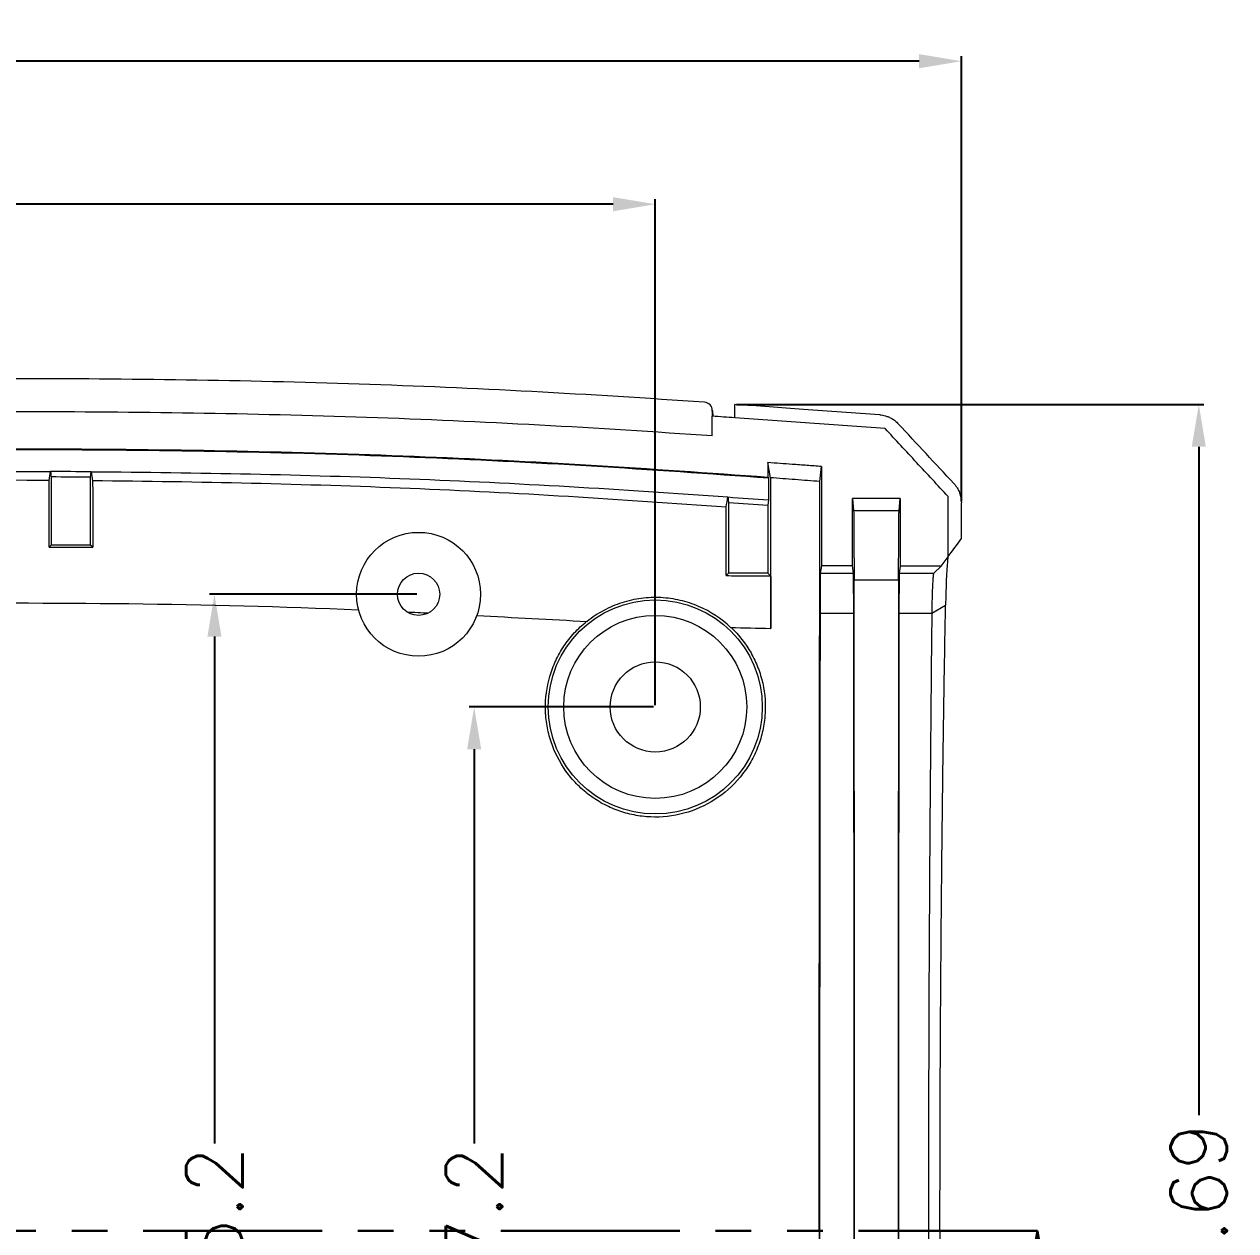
# Model space of a CAD drawing. Header units: inches. Extents: x 2021 to 3023, y 1089 to 1338.
# Drawn here: x 2154.37 to 2197.39, y 1238.54 to 1281.38 of the extents above; entities that cross this region are included whole.
import ezdxf

# ---------------------------------------------------------------- set-up
doc = ezdxf.new("R2010")
doc.units = ezdxf.units.IN
doc.linetypes.add('PHANTOM', pattern=[12.7, 6.35, -1.27, 1.27, -1.27, 1.27, -1.27])
doc.styles.get("Standard").update_dxf_attribs({"font": 'txt', "bigfont": 'gbcbig.shx'})
doc.dimstyles.new('2', dxfattribs={"dimtxt": 2, "dimasz": 1.5, "dimexe": 0.18, "dimexo": 0.0625, "dimgap": 0.1, "dimtad": 0, "dimzin": 9, "dimdsep": 46, "dimtxsty": 'Standard', "dimcen": 0.5, "dimclrd": 3, "dimclre": 3, "dimadec": 0, "dimazin": 2, "dimtfac": 1, "dimtofl": 0, "dimtmove": 0, "dimatfit": 3, "dimfxl": 1, "dimtolj": 1, "dimtzin": 0, "dimarcsym": 0})

# ---------------------------------------------------------------- blocks, each defined once
blk = doc.blocks.new('_CLOSED')
at = {"color": 0, "linetype": 'ByBlock', "lineweight": -2}
for p, q in [((-1, 0.166667), (0, 0)), ((-1, 0.166667), (-1, -0.166667)), ((0, 0), (-1, -0.166667)), ((0, 0), (-1, 0))]:
    blk.add_line(p, q, dxfattribs=at)
blk = doc.blocks.new('*D103')
at = {"color": 3, "lineweight": -2}
for p, q in [((2087.327, 1253.098), (2087.327, 1275.167)), ((2176.777, 1257.198), (2176.777, 1275.167)), ((2088.827, 1274.987), (2127.952, 1274.987)), ((2175.277, 1274.987), (2136.152, 1274.987))]:
    blk.add_line(p, q, dxfattribs=at)
at = {"color": 3}
for points in [[(2088.827, 1275.237), (2088.827, 1274.737), (2087.327, 1274.987)], [(2175.277, 1275.237), (2175.277, 1274.737), (2176.777, 1274.987)]]:
    blk.add_solid(points, dxfattribs=at)
at = {"layer": 'Defpoints', "color": 0}
for p in [(2176.777, 1274.987), (2176.777, 1257.136), (2087.327, 1253.036)]:
    blk.add_point(p, dxfattribs=at)
at = {"color": 0, "insert": (2132.052, 1274.987), "char_height": 2, "attachment_point": 5}
blk.add_mtext('\\A1;89.45', dxfattribs=at)
blk = doc.blocks.new('*D108')
at = {"color": 3, "lineweight": -2}
for p, q in [((2179.666, 1267.878), (2196.258, 1267.878)), ((2196.078, 1266.378), (2196.078, 1242.636)), ((2196.078, 1210.693), (2196.078, 1234.436)), ((2179.666, 1209.193), (2196.258, 1209.193))]:
    blk.add_line(p, q, dxfattribs=at)
at = {"color": 3}
for points in [[(2195.828, 1266.378), (2196.328, 1266.378), (2196.078, 1267.878)], [(2195.828, 1210.693), (2196.328, 1210.693), (2196.078, 1209.193)]]:
    blk.add_solid(points, dxfattribs=at)
at = {"layer": 'Defpoints', "color": 0}
for p in [(2179.604, 1267.878), (2179.604, 1209.193), (2196.078, 1209.193)]:
    blk.add_point(p, dxfattribs=at)
at = {"color": 0, "insert": (2196.078, 1238.536), "char_height": 2, "attachment_point": 5, "rotation": 90}
blk.add_mtext('\\A1;58.69', dxfattribs=at)
blk = doc.blocks.new('*D111')
at = {"color": 3, "lineweight": -2}
for p, q in [((2176.714, 1257.136), (2170.166, 1257.136)), ((2170.346, 1255.636), (2170.346, 1241.636)), ((2170.346, 1221.436), (2170.346, 1235.436)), ((2176.714, 1219.936), (2170.166, 1219.936))]:
    blk.add_line(p, q, dxfattribs=at)
at = {"color": 3}
for points in [[(2170.096, 1255.636), (2170.596, 1255.636), (2170.346, 1257.136)], [(2170.096, 1221.436), (2170.596, 1221.436), (2170.346, 1219.936)]]:
    blk.add_solid(points, dxfattribs=at)
at = {"layer": 'Defpoints', "color": 0}
for p in [(2176.777, 1257.136), (2170.346, 1219.936), (2176.777, 1219.936)]:
    blk.add_point(p, dxfattribs=at)
at = {"color": 0, "insert": (2170.346, 1238.536), "char_height": 2, "attachment_point": 5, "rotation": 90}
blk.add_mtext('\\A1;37.2', dxfattribs=at)
blk = doc.blocks.new('*D112')
at = {"color": 3, "lineweight": -2}
for p, q in [((2168.31, 1261.136), (2160.944, 1261.136)), ((2161.124, 1259.636), (2161.124, 1241.636)), ((2161.124, 1217.436), (2161.124, 1235.436)), ((2168.31, 1215.936), (2160.944, 1215.936))]:
    blk.add_line(p, q, dxfattribs=at)
at = {"color": 3}
for points in [[(2160.874, 1259.636), (2161.374, 1259.636), (2161.124, 1261.136)], [(2160.874, 1217.436), (2161.374, 1217.436), (2161.124, 1215.936)]]:
    blk.add_solid(points, dxfattribs=at)
at = {"layer": 'Defpoints', "color": 0}
for p in [(2161.124, 1261.136), (2168.372, 1261.136), (2168.372, 1215.936)]:
    blk.add_point(p, dxfattribs=at)
at = {"color": 0, "insert": (2161.124, 1238.536), "char_height": 2, "attachment_point": 5, "rotation": 90}
blk.add_mtext('\\A1;45.2', dxfattribs=at)
blk = doc.blocks.new('*D122')
at = {"color": 3, "lineweight": -2}
for p, q in [((2077.307, 1255.305), (2077.307, 1280.246)), ((2078.807, 1280.066), (2128.21, 1280.066)), ((2186.146, 1280.066), (2136.743, 1280.066)), ((2187.646, 1264.448), (2187.646, 1280.246))]:
    blk.add_line(p, q, dxfattribs=at)
at = {"color": 3}
for points in [[(2078.807, 1280.316), (2078.807, 1279.816), (2077.307, 1280.066)], [(2186.146, 1280.316), (2186.146, 1279.816), (2187.646, 1280.066)]]:
    blk.add_solid(points, dxfattribs=at)
at = {"layer": 'Defpoints', "color": 0}
for p in [(2077.307, 1280.066), (2187.646, 1264.385), (2077.307, 1255.242)]:
    blk.add_point(p, dxfattribs=at)
at = {"color": 0, "insert": (2132.477, 1280.066), "char_height": 2, "attachment_point": 5}
blk.add_mtext('\\A1;110.34', dxfattribs=at)

msp = doc.modelspace()

# ---------------------------------------------------------------- linework, layer by layer
at = {"color": 7, "linetype": 'Continuous', "lineweight": 15}
for p, q in [((2179.604, 1267.403), (2179.604, 1267.878)), ((2178.801, 1266.757), (2178.801, 1267.46)), ((2178.824, 1267.458), (2178.802, 1267.683)), ((2178.804, 1267.459), (2178.804, 1267.653)), ((2180.777, 1265.813), (2180.777, 1265.299)), ((2180.865, 1265.275), (2180.777, 1265.813)), ((2182.623, 1265.14), (2182.677, 1265.675)), ((2182.677, 1265.675), (2182.677, 1262.145)), ((2155.254, 1265.178), (2155.307, 1265.495)), ((2155.327, 1265.302), (2155.327, 1262.886)), ((2156.727, 1265.294), (2156.746, 1265.487)), ((2156.727, 1262.886), (2156.727, 1265.294)), ((2156.746, 1265.488), (2156.799, 1265.166)), ((2180.777, 1265.299), (2180.796, 1265.259)), ((2180.796, 1265.259), (2180.796, 1264.488)), ((2179.377, 1264.397), (2179.377, 1261.886)), ((2180.796, 1264.488), (2180.777, 1264.296)), ((2185.477, 1264.536), (2183.777, 1264.536)), ((2183.777, 1262.142), (2183.777, 1264.536)), ((2183.777, 1264.536), (2183.819, 1264.108)), ((2185.435, 1264.116), (2185.477, 1264.536)), ((2185.477, 1264.536), (2185.477, 1262.136)), ((2187.177, 1262.465), (2187.177, 1264.608)), ((2187.646, 1263.113), (2187.646, 1264.385)), ((2180.777, 1264.296), (2180.777, 1261.886)), ((2183.819, 1264.108), (2185.435, 1264.116)), ((2155.327, 1262.886), (2155.249, 1262.808)), ((2156.727, 1262.886), (2155.327, 1262.886)), ((2156.805, 1262.807), (2156.727, 1262.886)), ((2186.927, 1262.132), (2187.177, 1262.465)), ((2179.377, 1261.886), (2179.289, 1261.798)), ((2180.777, 1261.886), (2179.377, 1261.886)), ((2180.777, 1261.886), (2180.865, 1261.797)), ((2182.677, 1262.145), (2182.638, 1261.89)), ((2182.638, 1261.89), (2183.814, 1261.89)), ((2183.814, 1261.89), (2183.777, 1262.142)), ((2185.477, 1262.136), (2185.44, 1261.89)), ((2185.44, 1261.89), (2186.666, 1261.89)), ((2186.666, 1261.89), (2186.927, 1262.132)), ((2185.418, 1261.641), (2183.836, 1261.633)), ((2186.597, 1260.462), (2187.085, 1260.748)), ((2182.629, 1260.462), (2183.824, 1260.462)), ((2185.43, 1260.462), (2186.597, 1260.462)), ((2180.87, 1259.925), (2180.879, 1259.925)), ((2186.887, 1238.536), (2186.477, 1238.536))]:
    msp.add_line(p, q, dxfattribs=at)
at = {"color": 8, "linetype": 'Continuous', "lineweight": 15}
msp.add_line((2178.804, 1267.653), (2178.823, 1267.458), dxfattribs=at)
at = {"color": 1, "linetype": 'PHANTOM', "lineweight": 30}
msp.add_line((2190.347, 1238.536), (2073.99, 1238.536), dxfattribs=at)
at = {"color": 7, "linetype": 'Continuous', "lineweight": 30}
msp.add_line((2190.347, 1232.536), (2190.347, 1238.536), dxfattribs=at)
at = {"color": 7, "linetype": 'Continuous', "lineweight": 15, "flags": 128}
for points in [[(2155.307, 1265.495), (2155.313, 1265.438), (2155.319, 1265.381), (2155.327, 1265.302)], [(2179.295, 1264.224), (2179.312, 1264.322), (2179.328, 1264.42), (2179.357, 1264.595)], [(2179.357, 1264.592), (2179.363, 1264.534), (2179.369, 1264.477), (2179.377, 1264.397)]]:
    msp.add_lwpolyline(points, dxfattribs=at)
at = {"color": 7, "linetype": 'Continuous', "lineweight": 15}
for centre, radius in [((2168.372, 1261.136), 2.2), ((2168.372, 1261.136), 0.75), ((2176.777, 1257.136), 3.8), ((2176.777, 1257.136), 3.25), ((2176.777, 1257.136), 1.6)]:
    msp.add_circle(centre, radius, dxfattribs=at)
for centre, major_axis, ratio, start_param, end_param in [((2182.639, 1259.891), (0, 2), 0.005236, 0.034907, 1.281111), ((2123.917, 1238.073), (691.829, 0), 0.034921, 1.484164, 1.48576), ((2183.814, 1259.891), (0, 2), 0.005236, 5.002075, 6.248279), ((2185.44, 1259.891), (0, 2), 0.005236, 0.034907, 1.281111), ((2123.917, 1238.073), (691.829, 0), 0.034921, 1.479592, 1.481697), ((2183.439, 1238.536), (0, 79.26), 0.005236, 4.416687, 5.008091), ((2185.815, 1238.536), (0, 79.26), 0.005236, 1.274992, 1.866601), ((2183.014, 1238.536), (0, 76.76), 0.005236, 1.281111, 1.860482), ((2183.439, 1238.536), (0, 76.76), 0.005236, 4.422703, 5.002075), ((2185.815, 1238.536), (0, 76.76), 0.005236, 1.281111, 1.860482)]:
    msp.add_ellipse(centre, major_axis=major_axis, ratio=ratio, start_param=start_param, end_param=end_param, dxfattribs=at)
for points, knots in [([(2178.523, 1267.954), (2174.442, 1268.239), (2170.356, 1268.463), (2162.17, 1268.735), (2158.071, 1268.788), (2151.925, 1268.794), (2149.876, 1268.784), (2145.779, 1268.747), (2143.73, 1268.719), (2139.632, 1268.64), (2137.583, 1268.587), (2133.485, 1268.444), (2131.437, 1268.354), (2125.29, 1268.033), (2121.195, 1267.748), (2113.018, 1267.066), (2108.934, 1266.673), (2100.778, 1265.774), (2096.708, 1265.269), (2088.595, 1264.111), (2084.552, 1263.452), (2080.53, 1262.66)], [0, 0, 0, 0, 0.125, 0.125, 0.25, 0.25, 0.3125, 0.3125, 0.375, 0.375, 0.4375, 0.4375, 0.5, 0.5, 0.625, 0.625, 0.75, 0.75, 0.875, 0.875, 1, 1, 1, 1]), ([(2178.804, 1267.653), (2178.804, 1267.73), (2178.774, 1267.804), (2178.671, 1267.914), (2178.599, 1267.949), (2178.523, 1267.954)], [0, 0, 0, 0, 0.5, 0.5, 1, 1, 1, 1]), ([(2184.747, 1267.508), (2184.295, 1267.54), (2183.843, 1267.572), (2183.391, 1267.605), (2182.94, 1267.637), (2182.488, 1267.67), (2182.036, 1267.703), (2181.225, 1267.762), (2180.414, 1267.82), (2179.604, 1267.878)], [0, 0, 0, 0, 0.001364407, 0.001364407, 0.001364407, 0.002728814, 0.002728814, 0.002728814, 0.005175307, 0.005175307, 0.005175307, 0.005175307]), ([(2178.801, 1266.757), (2176.758, 1266.901), (2174.714, 1267.031), (2170.624, 1267.252), (2168.577, 1267.344), (2162.432, 1267.555), (2158.328, 1267.611), (2152.176, 1267.619), (2150.125, 1267.61), (2146.024, 1267.574), (2143.973, 1267.547), (2139.872, 1267.47), (2137.821, 1267.418), (2133.721, 1267.277), (2131.671, 1267.189), (2125.522, 1266.87), (2121.421, 1266.586), (2113.234, 1265.905), (2109.149, 1265.513), (2100.994, 1264.616), (2096.924, 1264.112), (2088.807, 1262.955), (2084.759, 1262.296), (2080.73, 1261.502)], [0, 0, 0, 0, 0.0625, 0.0625, 0.125, 0.125, 0.25, 0.25, 0.3125, 0.3125, 0.375, 0.375, 0.4375, 0.4375, 0.5, 0.5, 0.625, 0.625, 0.75, 0.75, 0.875, 0.875, 1, 1, 1, 1]), ([(2184.938, 1267.02), (2184.048, 1267.082), (2183.159, 1267.146), (2182.27, 1267.211), (2181.38, 1267.275), (2180.491, 1267.34), (2179.601, 1267.404)], [0, 0, 0, 0, 0.002684656, 0.002684656, 0.002684656, 0.005369354, 0.005369354, 0.005369354, 0.005369354]), ([(2184.747, 1267.508), (2184.779, 1267.505), (2184.846, 1267.498), (2184.951, 1267.474), (2185.065, 1267.435), (2185.183, 1267.376), (2185.301, 1267.296), (2185.371, 1267.227), (2185.407, 1267.192)], [0, 0, 0, 0, 0.12706, 0.270968, 0.43145, 0.607643, 0.797957, 1, 1, 1, 1]), ([(2187.177, 1264.608), (2186.803, 1265.01), (2186.43, 1265.412), (2186.057, 1265.814), (2185.684, 1266.216), (2185.311, 1266.618), (2184.938, 1267.02)], [0, 0, 0, 0, 0.001648536, 0.001648536, 0.001648536, 0.003297074, 0.003297074, 0.003297074, 0.003297074]), ([(2187.378, 1265.069), (2187.049, 1265.423), (2186.721, 1265.777), (2186.393, 1266.13), (2186.064, 1266.484), (2185.736, 1266.838), (2185.407, 1267.192)], [0, 0, 0, 0, 0.001451062, 0.001451062, 0.001451062, 0.002902126, 0.002902126, 0.002902126, 0.002902126]), ([(2080.278, 1260.071), (2084.398, 1260.9), (2088.547, 1261.586), (2096.868, 1262.782), (2101.04, 1263.301), (2109.405, 1264.221), (2113.593, 1264.622), (2121.98, 1265.313), (2126.18, 1265.599), (2132.484, 1265.913), (2134.586, 1265.999), (2138.791, 1266.133), (2140.893, 1266.181), (2145.099, 1266.252), (2147.203, 1266.276), (2151.408, 1266.305), (2153.511, 1266.31), (2159.817, 1266.283), (2164.018, 1266.207), (2170.309, 1265.954), (2172.405, 1265.848), (2176.592, 1265.597), (2178.685, 1265.45), (2180.777, 1265.299)], [0, 0, 0, 0, 0.125, 0.125, 0.25, 0.25, 0.375, 0.375, 0.5, 0.5, 0.5625, 0.5625, 0.625, 0.625, 0.6875, 0.6875, 0.75, 0.75, 0.875, 0.875, 0.9375, 0.9375, 1, 1, 1, 1]), ([(2180.796, 1265.259), (2178.704, 1265.41), (2176.611, 1265.557), (2172.422, 1265.808), (2170.327, 1265.915), (2164.036, 1266.168), (2159.836, 1266.244), (2153.531, 1266.272), (2151.429, 1266.267), (2147.225, 1266.238), (2145.123, 1266.214), (2140.918, 1266.143), (2138.816, 1266.096), (2134.611, 1265.962), (2132.508, 1265.876), (2126.204, 1265.562), (2122.005, 1265.277), (2113.62, 1264.586), (2109.433, 1264.185), (2103.162, 1263.496), (2101.073, 1263.25), (2096.901, 1262.726), (2094.818, 1262.448), (2088.58, 1261.552), (2084.437, 1260.868), (2080.317, 1260.039)], [0, 0, 0, 0, 0.0625, 0.0625, 0.125, 0.125, 0.25, 0.25, 0.3125, 0.3125, 0.375, 0.375, 0.4375, 0.4375, 0.5, 0.5, 0.625, 0.625, 0.75, 0.75, 0.8125, 0.8125, 0.875, 0.875, 1, 1, 1, 1]), ([(2182.677, 1265.675), (2182.504, 1265.688), (2182.332, 1265.7), (2182.16, 1265.713), (2181.988, 1265.725), (2181.816, 1265.738), (2181.644, 1265.75), (2181.355, 1265.771), (2181.066, 1265.792), (2180.777, 1265.813)], [0, 0, 0, 0, 0.000519691, 0.000519691, 0.000519691, 0.001039382, 0.001039382, 0.001039382, 0.00191163, 0.00191163, 0.00191163, 0.00191163]), ([(2129.796, 1264.97), (2131.921, 1265.08), (2134.046, 1265.171), (2138.298, 1265.313), (2140.424, 1265.364), (2144.677, 1265.439), (2146.804, 1265.465), (2151.056, 1265.497), (2153.182, 1265.503), (2155.307, 1265.495)], [0, 0, 0, 0, 0.25, 0.25, 0.5, 0.5, 0.75, 0.75, 1, 1, 1, 1]), ([(2156.746, 1265.488), (2160.522, 1265.462), (2164.295, 1265.387), (2169.949, 1265.163), (2171.833, 1265.07), (2175.597, 1264.854), (2177.478, 1264.728), (2179.357, 1264.595)], [0, 0, 0, 0, 0.5, 0.5, 0.75, 0.75, 1, 1, 1, 1]), ([(2182.623, 1265.14), (2182.33, 1265.162), (2182.037, 1265.185), (2181.744, 1265.207), (2181.451, 1265.23), (2181.158, 1265.252), (2180.865, 1265.275)], [0, 0, 0, 0, 0.000892862, 0.000892862, 0.000892862, 0.001785757, 0.001785757, 0.001785757, 0.001785757]), ([(2155.254, 1265.178), (2153.139, 1265.191), (2151.023, 1265.19), (2146.79, 1265.17), (2144.672, 1265.15), (2140.436, 1265.087), (2138.317, 1265.043), (2134.078, 1264.912), (2131.958, 1264.827), (2129.837, 1264.722)], [0, 0, 0, 0, 0.25, 0.25, 0.5, 0.5, 0.75, 0.75, 1, 1, 1, 1]), ([(2155.249, 1262.808), (2155.25, 1263.204), (2155.252, 1263.996), (2155.253, 1264.784), (2155.254, 1265.178)], [0, 0, 0, 0, 0.499981, 1, 1, 1, 1]), ([(2156.799, 1265.166), (2156.8, 1264.774), (2156.802, 1263.989), (2156.804, 1263.201), (2156.805, 1262.807)], [0, 0, 0, 0, 0.500022, 1, 1, 1, 1]), ([(2179.295, 1264.224), (2177.431, 1264.363), (2175.563, 1264.493), (2171.821, 1264.717), (2169.946, 1264.813), (2166.193, 1264.969), (2164.315, 1265.029), (2160.557, 1265.118), (2158.679, 1265.148), (2156.799, 1265.166)], [0, 0, 0, 0, 0.25, 0.25, 0.5, 0.5, 0.75, 0.75, 1, 1, 1, 1]), ([(2182.6, 1238.536), (2182.6, 1240.795), (2182.601, 1243.05), (2182.602, 1247.551), (2182.604, 1249.793), (2182.608, 1254.249), (2182.61, 1256.461), (2182.616, 1260.834), (2182.619, 1262.998), (2182.623, 1265.14)], [0, 0, 0, 0, 0.25, 0.25, 0.5, 0.5, 0.75, 0.75, 1, 1, 1, 1]), ([(2187.378, 1265.069), (2187.392, 1265.053), (2187.429, 1265.012), (2187.488, 1264.931), (2187.556, 1264.811), (2187.61, 1264.666), (2187.641, 1264.518), (2187.645, 1264.426), (2187.646, 1264.385)], [0, 0, 0, 0, 0.087132, 0.220021, 0.399625, 0.635335, 0.835798, 1, 1, 1, 1]), ([(2179.289, 1261.798), (2179.289, 1262.068), (2179.291, 1262.609), (2179.293, 1263.418), (2179.294, 1263.955), (2179.295, 1264.224)], [0, 0, 0, 0, 0.3332209, 0.6665432, 1, 1, 1, 1]), ([(2183.819, 1264.108), (2183.821, 1264.089), (2183.823, 1264.016), (2183.827, 1263.765), (2183.828, 1263.591), (2183.831, 1263.149), (2183.832, 1262.89), (2183.834, 1262.448), (2183.834, 1262.292), (2183.835, 1261.971), (2183.836, 1261.805), (2183.836, 1261.633)], [0, 0, 0, 0, 0.25, 0.25, 0.5, 0.5, 0.75, 0.75, 0.875, 0.875, 1, 1, 1, 1]), ([(2185.418, 1261.641), (2185.419, 1261.984), (2185.419, 1262.307), (2185.422, 1262.898), (2185.423, 1263.156), (2185.426, 1263.598), (2185.427, 1263.772), (2185.43, 1263.96), (2185.431, 1264.01), (2185.433, 1264.083), (2185.434, 1264.106), (2185.435, 1264.116)], [0, 0, 0, 0, 0.25, 0.25, 0.5, 0.5, 0.75, 0.75, 0.875, 0.875, 1, 1, 1, 1]), ([(2155.249, 1262.808), (2155.508, 1262.808), (2155.768, 1262.808), (2156.027, 1262.807), (2156.286, 1262.807), (2156.546, 1262.807), (2156.805, 1262.807)], [0, 0, 0, 0, 0.000781444, 0.000781444, 0.000781444, 0.001562889, 0.001562889, 0.001562889, 0.001562889]), ([(2187.17, 1262.456), (2187.163, 1262.397), (2187.138, 1262.196), (2187.106, 1261.602), (2187.092, 1261.026), (2187.085, 1260.748)], [0, 0, 0, 0, 0.176603, 0.602894, 1, 1, 1, 1]), ([(2186.666, 1261.89), (2186.658, 1261.882), (2186.651, 1261.843), (2186.64, 1261.738), (2186.636, 1261.695), (2186.629, 1261.595), (2186.626, 1261.538), (2186.617, 1261.349), (2186.611, 1261.195), (2186.602, 1260.854), (2186.599, 1260.663), (2186.597, 1260.462)], [0, 0, 0, 0, 0.25, 0.25, 0.375, 0.375, 0.5, 0.5, 0.75, 0.75, 1, 1, 1, 1]), ([(2179.289, 1261.798), (2179.554, 1261.797), (2180.08, 1261.797), (2180.605, 1261.797), (2180.865, 1261.797)], [0, 0, 0, 0, 0.5048204, 1, 1, 1, 1]), ([(2180.865, 1261.797), (2180.866, 1261.486), (2180.868, 1260.863), (2180.869, 1260.238), (2180.87, 1259.925)], [0, 0, 0, 0, 0.500126, 1, 1, 1, 1]), ([(2179.454, 1259.959), (2179.122, 1260.273), (2178.742, 1260.523), (2178.106, 1260.796), (2177.888, 1260.868), (2177.44, 1260.972), (2177.209, 1261.005), (2176.742, 1261.028), (2176.509, 1261.019), (2176.047, 1260.959), (2175.816, 1260.907), (2175.367, 1260.763), (2175.152, 1260.672), (2174.739, 1260.451), (2174.54, 1260.321), (2174.355, 1260.174)], [0, 0, 0, 0, 0.25, 0.25, 0.375, 0.375, 0.5, 0.5, 0.625, 0.625, 0.75, 0.75, 0.875, 0.875, 1, 1, 1, 1]), ([(2100.907, 1257.671), (2102.266, 1257.833), (2103.624, 1257.989), (2106.343, 1258.289), (2107.703, 1258.433), (2111.784, 1258.847), (2114.508, 1259.1), (2119.958, 1259.558), (2122.687, 1259.762), (2128.143, 1260.107), (2130.87, 1260.245), (2136.319, 1260.474), (2139.042, 1260.568), (2144.486, 1260.721), (2147.207, 1260.777), (2152.648, 1260.835), (2155.367, 1260.837), (2160.805, 1260.77), (2163.523, 1260.701), (2166.241, 1260.588)], [0, 0, 0, 0, 0.0625, 0.0625, 0.125, 0.125, 0.25, 0.25, 0.375, 0.375, 0.5, 0.5, 0.625, 0.625, 0.75, 0.75, 0.875, 0.875, 1, 1, 1, 1]), ([(2186.887, 1238.536), (2186.887, 1238.842), (2186.887, 1239.455), (2186.888, 1240.374), (2186.889, 1241.292), (2186.892, 1242.21), (2186.895, 1243.126), (2186.898, 1244.042), (2186.903, 1244.958), (2186.908, 1245.872), (2186.913, 1246.786), (2186.92, 1247.699), (2186.927, 1248.611), (2186.936, 1249.761), (2186.949, 1251.148), (2186.967, 1252.767), (2186.986, 1254.378), (2187.007, 1255.983), (2187.031, 1257.579), (2187.057, 1259.169), (2187.075, 1260.221), (2187.085, 1260.748)], [0, 0, 0, 0, 0.040827, 0.081626, 0.122403, 0.163163, 0.203912, 0.244656, 0.2854, 0.326151, 0.366914, 0.407694, 0.448498, 0.489332, 0.562359, 0.635306, 0.708207, 0.781094, 0.854, 0.926958, 1, 1, 1, 1]), ([(2179.467, 1259.959), (2179.75, 1259.691), (2179.986, 1259.388), (2180.272, 1258.885), (2180.355, 1258.708), (2180.493, 1258.348), (2180.549, 1258.164), (2180.675, 1257.598), (2180.703, 1257.198), (2180.655, 1256.612), (2180.624, 1256.419), (2180.533, 1256.036), (2180.472, 1255.844), (2180.323, 1255.476), (2180.234, 1255.298), (2180.031, 1254.957), (2179.915, 1254.793), (2179.529, 1254.328), (2179.231, 1254.063), (2178.55, 1253.626), (2178.185, 1253.465), (2177.409, 1253.256), (2177.012, 1253.212), (2176.415, 1253.238), (2176.216, 1253.262), (2175.829, 1253.339), (2175.64, 1253.391), (2175.269, 1253.525), (2175.086, 1253.607), (2174.741, 1253.795), (2174.577, 1253.902), (2174.265, 1254.138), (2174.117, 1254.27), (2173.843, 1254.551), (2173.718, 1254.701), (2173.379, 1255.176), (2173.198, 1255.532), (2173.014, 1256.086), (2172.967, 1256.275), (2172.901, 1256.662), (2172.882, 1256.86), (2172.871, 1257.452), (2172.923, 1257.842), (2173.089, 1258.41), (2173.16, 1258.598), (2173.326, 1258.955), (2173.423, 1259.127), (2173.643, 1259.457), (2173.767, 1259.616), (2174.037, 1259.911), (2174.184, 1260.048), (2174.341, 1260.174)], [0, 0, 0, 0, 0.0625, 0.0625, 0.09375, 0.09375, 0.125, 0.125, 0.1875, 0.1875, 0.21875, 0.21875, 0.25, 0.25, 0.28125, 0.28125, 0.3125, 0.3125, 0.375, 0.375, 0.4375, 0.4375, 0.5, 0.5, 0.53125, 0.53125, 0.5625, 0.5625, 0.59375, 0.59375, 0.625, 0.625, 0.65625, 0.65625, 0.6875, 0.6875, 0.75, 0.75, 0.78125, 0.78125, 0.8125, 0.8125, 0.875, 0.875, 0.90625, 0.90625, 0.9375, 0.9375, 0.96875, 0.96875, 1, 1, 1, 1]), ([(2186.597, 1260.462), (2186.557, 1256.906), (2186.527, 1253.277), (2186.487, 1245.937), (2186.477, 1242.246), (2186.477, 1238.536)], [0, 0, 0, 0, 0.5, 0.5, 1, 1, 1, 1]), ([(2182.6, 1238.536), (2182.6, 1236.277), (2182.601, 1234.022), (2182.602, 1229.52), (2182.604, 1227.278), (2182.608, 1222.822), (2182.61, 1220.61), (2182.616, 1216.237), (2182.619, 1214.073), (2182.623, 1211.931)], [0, 0, 0, 0, 0.25, 0.25, 0.5, 0.5, 0.75, 0.75, 1, 1, 1, 1]), ([(2186.477, 1238.536), (2186.477, 1234.828), (2186.487, 1231.125), (2186.527, 1223.788), (2186.557, 1220.162), (2186.597, 1216.609)], [0, 0, 0, 0, 0.5, 0.5, 1, 1, 1, 1])]:
    msp.add_open_spline(points, degree=3, knots=knots, dxfattribs=at)
for points in [[(2179.601, 1267.403), (2179.334, 1267.422), (2179.068, 1267.441), (2178.801, 1267.46)], [(2156.746, 1265.487), (2156.266, 1265.49), (2155.787, 1265.493), (2155.307, 1265.495)], [(2156.727, 1265.294), (2156.26, 1265.298), (2155.793, 1265.3), (2155.327, 1265.302)], [(2180.865, 1265.275), (2180.87, 1263.509), (2180.875, 1261.726), (2180.879, 1259.925)], [(2179.357, 1264.592), (2179.837, 1264.557), (2180.316, 1264.523), (2180.796, 1264.488)], [(2179.377, 1264.397), (2179.843, 1264.363), (2180.31, 1264.33), (2180.777, 1264.296)], [(2187.177, 1262.478), (2187.333, 1262.689), (2187.49, 1262.901), (2187.646, 1263.113)], [(2167.956, 1260.511), (2168.213, 1260.499), (2168.469, 1260.486), (2168.725, 1260.474)], [(2170.44, 1260.384), (2171.746, 1260.314), (2173.05, 1260.241), (2174.355, 1260.174)], [(2179.454, 1259.959), (2179.926, 1259.946), (2180.398, 1259.934), (2180.87, 1259.925)], [(2186.887, 1238.536), (2186.887, 1236.658), (2186.895, 1232.984), (2186.93, 1227.56), (2186.99, 1222.072), (2187.049, 1218.276), (2187.085, 1216.323)]]:
    msp.add_open_spline(points, degree=3, dxfattribs=at)

# ---------------------------------------------------------------- block references
at = {"color": 7, "linetype": 'Continuous', "lineweight": 30, "xscale": 3, "yscale": 3, "zscale": 0.5, "rotation": 90}
msp.add_blockref('_CLOSED', (2190.347, 1238.536), dxfattribs=at)

# ---------------------------------------------------------------- dimensions: what is measured, and where the dimension line sits
for base, p1, p2, picture, middle in [((2077.307, 1280.066), (2187.646, 1264.385), (2077.307, 1255.242), '*D122', (2132.477, 1280.066)), ((2176.777, 1274.987), (2087.327, 1253.036), (2176.777, 1257.136), '*D103', (2132.052, 1274.987))]:
    dim = msp.add_linear_dim(base=base, p1=p1, p2=p2, dimstyle='2')
    dim.commit()
    dim.dimension.update_dxf_attribs({"geometry": picture, "text_midpoint": middle})
for base, p1, p2, picture, middle in [((2196.0777, 1209.1928), (2179.6036, 1267.8782), (2179.6036, 1209.1928), '*D108', (2196.0777, 1238.5355)), ((2161.124, 1261.136), (2168.372, 1215.936), (2168.372, 1261.136), '*D112', (2161.124, 1238.536)), ((2170.346, 1219.936), (2176.777, 1257.136), (2176.777, 1219.936), '*D111', (2170.346, 1238.536))]:
    dim = msp.add_linear_dim(base=base, p1=p1, p2=p2, angle=90, dimstyle='2')
    dim.commit()
    dim.dimension.update_dxf_attribs({"geometry": picture, "text_midpoint": middle})

doc.saveas('drawing.dxf')
